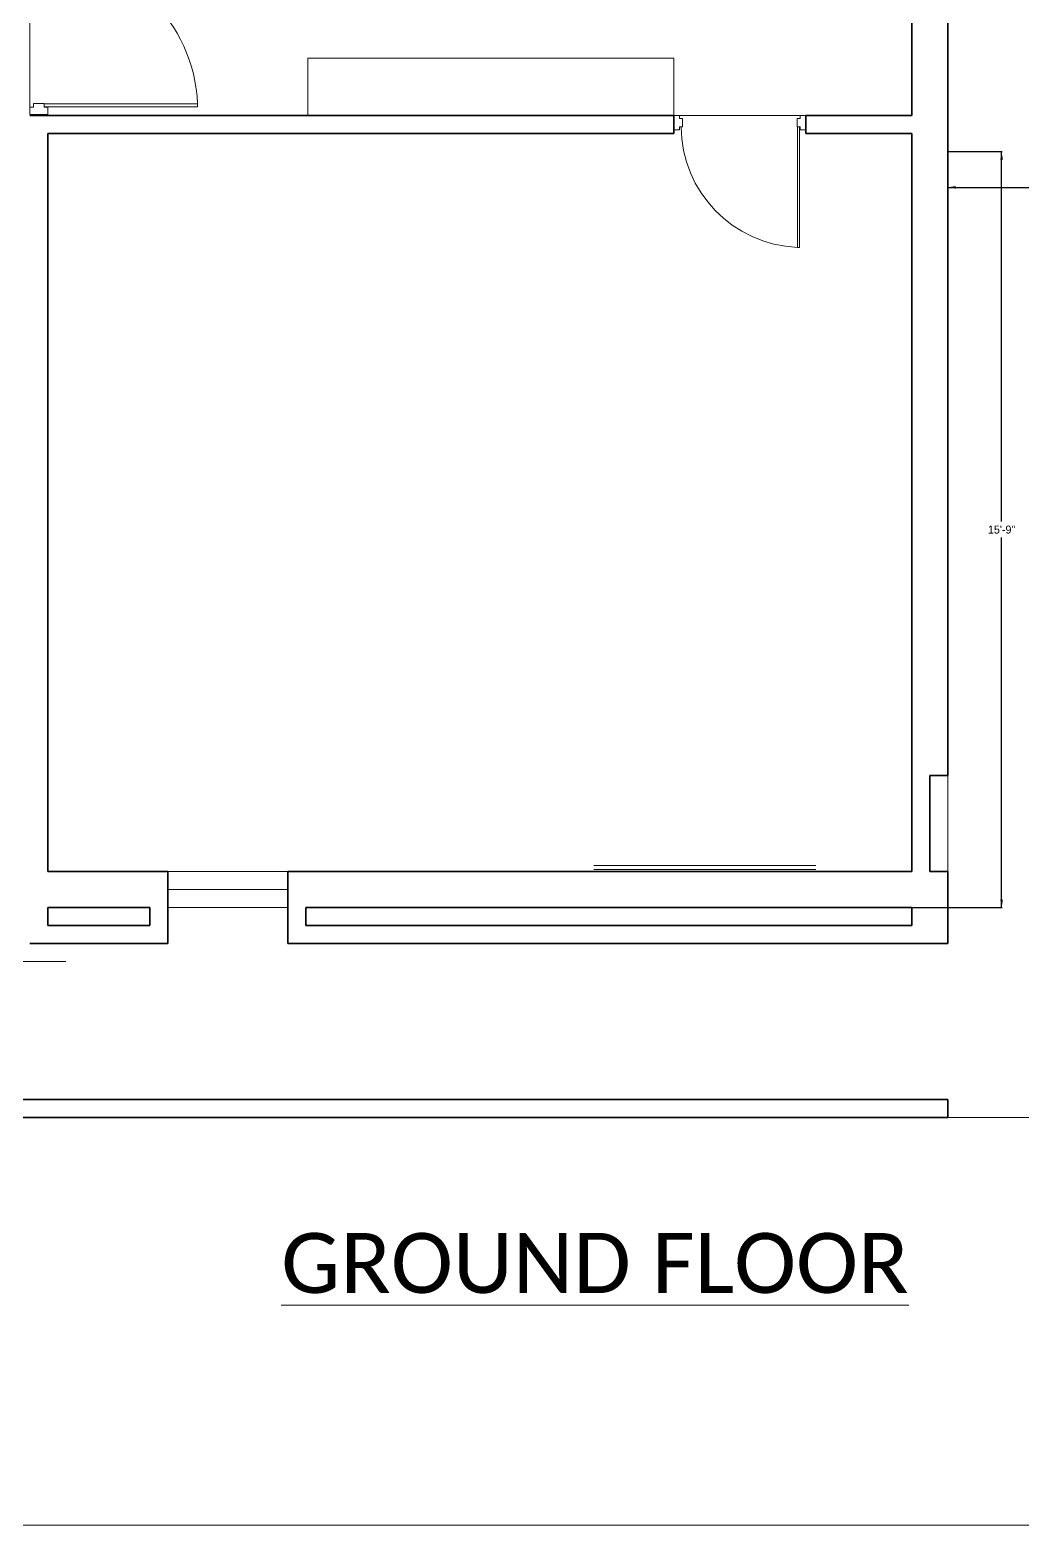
# Model space of a CAD drawing. Header units: inches. Extents: x -315739 to 560314, y 0 to 7836.
# Drawn here: x 316333.1 to 316581.2, y 5803.3 to 6177 of the extents above; entities that cross this region are included whole.
import ezdxf

# ---------------------------------------------------------------- set-up
doc = ezdxf.new("R2010")
doc.units = ezdxf.units.IN
doc.header["$LTSCALE"] = 5
doc.header["$MEASUREMENT"] = 0
doc.linetypes.add('DASHED', pattern=[19.05, 12.7, -6.35])
for name, color, linetype, lineweight in [('boundery wall', 31, 'CONTINUOUS', 5), ('DIM INTER', 7, 'CONTINUOUS', 5), ('DOOR', 7, 'CONTINUOUS', 9), ('FORMAT', 7, 'CONTINUOUS', 9), ('FUR', 32, 'CONTINUOUS', 18), ('PROJECTION', 7, 'DASHED', 20), ('RAILING', 4, 'CONTINUOUS', 9), ('TEXT', 7, 'CONTINUOUS', 15), ('WALL', 7, 'CONTINUOUS', 35), ('WINDOW', 1, 'CONTINUOUS', 20)]:
    doc.layers.add(name, color=color, linetype=linetype, lineweight=lineweight)
doc.styles.add('calibri', font='calibri')
doc.dimstyles.get("Standard").update_dxf_attribs({"dimtxt": 2, "dimasz": 2, "dimexe": 0.18, "dimexo": 0.0625, "dimgap": 1, "dimtad": 0, "dimtih": 1, "dimtoh": 1, "dimdec": 1, "dimzin": 0, "dimdsep": 46, "dimlunit": 4, "dimcen": 0.09, "dimclrd": 5, "dimclre": 5, "dimclrt": 5, "dimadec": 0, "dimazin": 0, "dimtfac": 1, "dimtdec": 4, "dimtofl": 0, "dimtmove": 0, "dimatfit": 3, "dimfxl": 0.25, "dimtolj": 1, "dimtzin": 0, "dimarcsym": 0})

# ---------------------------------------------------------------- blocks, each defined once
blk = doc.blocks.new('*D2')
at = {"layer": 'DIM INTER', "color": 5, "linetype": 'ByBlock', "lineweight": -2}
for p, q in [((316562.63, 6137.74), (316562.63, 6137.86)), ((316766.63, 6136.74), (316766.63, 6137.86)), ((316562.63, 6137.68), (316659.91, 6137.68)), ((316669.35, 6137.68), (316766.63, 6137.68))]:
    blk.add_line(p, q, dxfattribs=at)
for points in [[(316562.63, 6137.68), (316564.63, 6138.01), (316564.63, 6137.35)], [(316766.63, 6137.68), (316764.63, 6137.35), (316764.63, 6138.01)]]:
    blk.add_solid(points, dxfattribs=at)
at = {"layer": 'DIM INTER', "color": 5, "linetype": 'CONTINUOUS', "lineweight": -2, "insert": (316664.63, 6137.68), "char_height": 2, "width": 7.4444, "attachment_point": 5}
blk.add_mtext('17\'-0"', dxfattribs=at)
blk = doc.blocks.new('A$C04F40293')
at = {"layer": 'DOOR', "color": 0, "lineweight": 9}
for p, q in [((39.33, 3.58), (39.33, 41.92)), ((39.33, 41.92), (40.02, 41.92)), ((40.02, 3.58), (40.02, 41.92)), ((0, 0), (42, 0))]:
    blk.add_line(p, q, dxfattribs=at)
at = {"layer": 'DOOR', "color": 0}
for p, q in [((1.85, 4.5), (0, 4.5)), ((0, 0), (0, 4.5)), ((1.85, 3.58), (1.85, 4.5)), ((40.15, 3.58), (40.15, 4.5)), ((40.15, 4.5), (42, 4.5)), ((42, 4.5), (42, 0)), ((2.77, 3.58), (1.85, 3.58)), ((1.85, 0), (1.85, 0.92)), ((1.85, 0.92), (2.77, 0.92)), ((2.77, 0.92), (2.77, 3.58)), ((39.23, 0.92), (39.23, 3.58)), ((39.23, 3.58), (40.15, 3.58)), ((40.15, 0.92), (39.23, 0.92)), ((40.15, 0), (40.15, 0.92)), ((0, 0), (1.85, 0)), ((42, 0), (40.15, 0))]:
    blk.add_line(p, q, dxfattribs=at)
at = {"layer": 'DOOR', "color": 0, "lineweight": 9}
blk.add_arc((40.91, 3.35), 38.6, 92.3483, 179.6623, dxfattribs=at)
blk = doc.blocks.new('*D8')
at = {"layer": 'RAILING', "color": 5, "linetype": 'ByBlock', "lineweight": -2}
for p, q in [((316562.69, 6146.61), (316576.26, 6146.61)), ((316576.08, 6054.11), (316576.08, 6146.61)), ((316576.08, 5957.61), (316576.08, 6050.11)), ((316553.69, 5957.61), (316576.26, 5957.61))]:
    blk.add_line(p, q, dxfattribs=at)
for points in [[(316576.08, 6146.61), (316576.41, 6144.61), (316575.75, 6144.61)], [(316576.08, 5957.61), (316575.75, 5959.61), (316576.41, 5959.61)]]:
    blk.add_solid(points, dxfattribs=at)
at = {"layer": 'RAILING', "color": 5, "linetype": 'CONTINUOUS', "lineweight": -2, "insert": (316576.08, 6052.11), "char_height": 2, "width": 7.4444, "attachment_point": 5}
blk.add_mtext('15\'-9"', dxfattribs=at)

msp = doc.modelspace()

# ---------------------------------------------------------------- linework, layer by layer
at = {"layer": 'boundery wall'}
msp.add_line((316562.63, 5905.11), (316762.13, 5905.11), dxfattribs=at)
at = {"layer": 'FORMAT'}
msp.add_lwpolyline([(314739.82, 6513.62), (316826.3, 6513.62), (316826.3, 5803.25), (314739.82, 5803.25)], close=True, dxfattribs=at)
at = {"layer": 'FUR', "color": 8}
for p, q in [((316562.63, 5990.61), (316562.63, 5966.61)), ((316529.63, 5968.11), (316474.13, 5968.11)), ((316529.63, 5967.11), (316474.13, 5967.11))]:
    msp.add_line(p, q, dxfattribs=at)
at = {"layer": 'FUR'}
msp.add_lwpolyline([(316494.13, 6169.94), (316402.58, 6169.94), (316402.58, 6155.61), (316494.13, 6155.61)], close=True, dxfattribs=at)
at = {"layer": 'PROJECTION'}
msp.add_line((316342.13, 5905.11), (316088.38, 5905.11), dxfattribs=at)
msp.add_lwpolyline([(315898.13, 5957.61), (315898.13, 5944.11), (316342.13, 5944.11)], dxfattribs=at)
at = {"layer": 'WALL'}
for p, q in [((316553.63, 6218.74), (316553.63, 6155.61)), ((316562.63, 5990.61), (316562.63, 6218.74)), ((316333.13, 6155.61), (316337.63, 6155.61)), ((316494.13, 6155.61), (316337.63, 6155.61)), ((316337.63, 6155.61), (316337.63, 6155.61)), ((316494.13, 6151.11), (316494.13, 6155.61)), ((316527.13, 6151.11), (316527.13, 6155.61)), ((316553.63, 6155.61), (316527.13, 6155.61)), ((316553.63, 6155.61), (316553.63, 6155.61)), ((316337.63, 5966.61), (316337.63, 6151.11)), ((316494.13, 6151.11), (316337.63, 6151.11)), ((316553.63, 6151.11), (316527.13, 6151.11)), ((316553.63, 6151.11), (316553.63, 5966.61)), ((316558.13, 5966.61), (316558.13, 5990.61)), ((316558.13, 5990.61), (316562.63, 5990.61)), ((316367.63, 5966.61), (316337.63, 5966.61)), ((316367.63, 5966.61), (316367.63, 5948.61)), ((316553.63, 5966.61), (316397.63, 5966.61)), ((316397.63, 5966.61), (316397.63, 5948.61)), ((316558.13, 5966.61), (316562.63, 5966.61)), ((316562.63, 5948.61), (316562.63, 5966.61)), ((316337.63, 5953.11), (316337.63, 5957.61)), ((316363.13, 5957.61), (316337.63, 5957.61)), ((316363.13, 5957.61), (316363.13, 5953.11)), ((316402.13, 5957.61), (316553.63, 5957.61)), ((316402.13, 5957.61), (316402.13, 5953.11)), ((316553.63, 5957.61), (316553.63, 5953.11)), ((316363.13, 5953.11), (316337.63, 5953.11)), ((316402.13, 5953.11), (316553.63, 5953.11)), ((316367.63, 5948.61), (316333.13, 5948.61)), ((316397.63, 5948.61), (316562.63, 5948.61)), ((315972.88, 5909.61), (316562.63, 5909.61)), ((316562.63, 5909.61), (316562.63, 5905.11)), ((315972.88, 5905.11), (316562.63, 5905.11))]:
    msp.add_line(p, q, dxfattribs=at)
at = {"layer": 'WINDOW', "linetype": 'CONTINUOUS'}
for p, q in [((316367.63, 5966.61), (316397.63, 5966.61)), ((316367.63, 5957.61), (316397.63, 5957.61))]:
    msp.add_line(p, q, dxfattribs=at)
msp.add_lwpolyline([(316397.63, 5962.11), (316367.63, 5962.11)], dxfattribs=at)

# ---------------------------------------------------------------- block references
at = {"layer": 'DOOR', "color": 7}
for p, xscale, yscale, rotation in [((316333.13, 6197.86), 1.000011026222332, 1.000011026222332, 270), ((316494.13, 6155.61), -0.7857146202308628, 0.7857146202308628, 180)]:
    msp.add_blockref('A$C04F40293', p, dxfattribs=dict(at, xscale=xscale, yscale=yscale, rotation=rotation))

# ---------------------------------------------------------------- texts
at = {"layer": 'TEXT', "style": 'calibri'}
msp.add_text('%%UGROUND FLOOR', height=15, dxfattribs=at).set_placement((316395.96, 5861.27))

# ---------------------------------------------------------------- dimensions: what is measured, and where the dimension line sits
at = {"layer": 'DIM INTER'}
dim = msp.add_linear_dim(base=(316766.63, 6137.68), p1=(316562.63, 6137.68), p2=(316766.63, 6136.68), dimstyle='Standard', dxfattribs=at)
dim.commit()
dim.dimension.update_dxf_attribs({"geometry": '*D2', "text_midpoint": (316664.63, 6137.68)})
at = {"layer": 'RAILING', "color": 7}
dim = msp.add_linear_dim(base=(316576.08, 6146.61), p1=(316553.63, 5957.61), p2=(316562.63, 6146.61), angle=90, dimstyle='Standard', dxfattribs=at)
dim.commit()
dim.dimension.update_dxf_attribs({"geometry": '*D8', "text_midpoint": (316576.08, 6052.11)})

doc.saveas('drawing.dxf')
